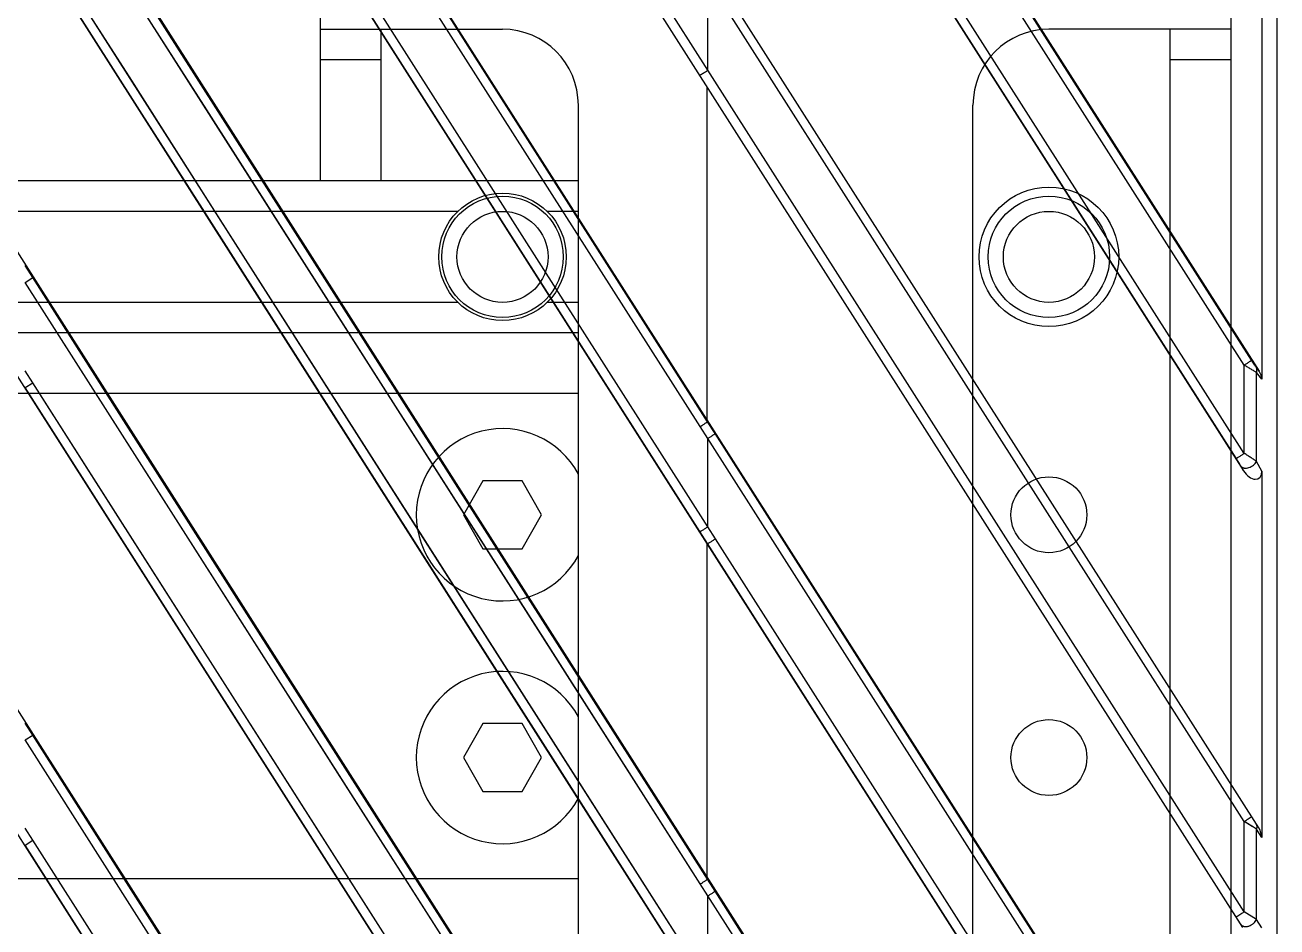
# Model space of a CAD drawing. Header units: millimetres. Extents: x 1409 to 26878, y 589 to 5187.
# Drawn here: x 17763.71 to 17804.96, y 3851.52 to 3881.24 of the extents above; entities that cross this region are included whole.
import ezdxf

# ---------------------------------------------------------------- set-up
doc = ezdxf.new("R2010")
doc.units = ezdxf.units.MM
doc.layers.add('02___PRT_ALL_AXES', color=7, linetype='Continuous')

# ---------------------------------------------------------------- blocks, each defined once
blk = doc.blocks.new('WRSF')
at = {"color": 114, "linetype": 'Continuous', "true_color": 0x139b48}
for p, q in [((12823.57, 6322.063), (12823.57, 6382.063)), ((12853.57, 6047.063), (12853.57, 6382.063)), ((12823.57, 6327.063), (12829.57, 6327.063)), ((12825.57, 6322.063), (12825.57, 6327.063)), ((12853.57, 6327.063), (12847.57, 6327.063)), ((12851.57, 6287.063), (12851.57, 6327.063)), ((12823.57, 6326.063), (12825.57, 6326.063)), ((12851.57, 6326.063), (12853.57, 6326.063)), ((12832.07, 6289.563), (12832.07, 6324.563)), ((12845.07, 6289.563), (12845.07, 6324.563)), ((12832.07, 6322.063), (12278.07, 6322.063)), ((12832.07, 6321.063), (12831.039, 6321.063)), ((12832.07, 6318.063), (12831.039, 6318.063)), ((12832.07, 6317.063), (12278.07, 6317.063)), ((12832.07, 6315.063), (12278.07, 6315.063)), ((12828.925, 6312.18), (12828.28, 6311.063)), ((12830.215, 6312.18), (12828.925, 6312.18)), ((12830.86, 6311.063), (12830.215, 6312.18)), ((12828.28, 6311.063), (12828.925, 6309.946)), ((12830.215, 6309.946), (12830.86, 6311.063)), ((12828.925, 6309.946), (12830.215, 6309.946)), ((12828.925, 6304.18), (12828.28, 6303.063)), ((12830.215, 6304.18), (12828.925, 6304.18)), ((12830.86, 6303.063), (12830.215, 6304.18)), ((12828.28, 6303.063), (12828.925, 6301.946)), ((12830.215, 6301.946), (12830.86, 6303.063)), ((12828.925, 6301.946), (12830.215, 6301.946)), ((12832.07, 6299.063), (12278.07, 6299.063))]:
    blk.add_line(p, q, dxfattribs=at)
for centre, radius in [((12847.57, 6319.563), 2.3), ((12829.57, 6319.563), 2), ((12847.57, 6319.563), 2), ((12829.57, 6319.563), 1.5), ((12847.57, 6319.563), 1.5)]:
    blk.add_circle(centre, radius, dxfattribs=at)
for centre, start, end in [((12829.57, 6324.563), 0, 90), ((12847.57, 6324.563), 90, 180)]:
    blk.add_arc(centre, 2.5, start, end, dxfattribs=at)
at = {"layer": '02___PRT_ALL_AXES', "color": 114, "linetype": 'Continuous', "true_color": 0x139b48}
for p, q in [((12828.1, 6321.063), (12282.039, 6321.063)), ((12828.1, 6318.063), (12282.039, 6318.063))]:
    blk.add_line(p, q, dxfattribs=at)
for centre, radius in [((12829.57, 6319.563), 2.1), ((12847.57, 6311.063), 1.25), ((12847.57, 6303.063), 1.25)]:
    blk.add_circle(centre, radius, dxfattribs=at)
for centre in [(12829.57, 6311.063), (12829.57, 6303.063)]:
    blk.add_arc(centre, 2.84, 28.0842, 331.9158, dxfattribs=at)
blk = doc.blocks.new('*U71')
blk.add_blockref('WRSF', (-12547.57, -6214.325))
blk = doc.blocks.new('*U72')
at = {"color": 0, "linetype": 'ByBlock', "lineweight": -2, "transparency": 16777216}
blk.add_blockref('*U71', (2400, 0), dxfattribs=at)
blk = doc.blocks.new('1111')
at = {"color": 7, "linetype": 'Continuous'}
for p, q in [((16602.781, 7051.634), (16602.781, 6714.134)), ((16511.435, 7050.956), (16602.197, 6908.488)), ((16521.039, 7050.956), (16602.197, 6923.563)), ((16530.643, 7050.956), (16602.197, 6938.638)), ((16540.247, 7050.956), (16602.197, 6953.714)), ((16509.037, 7050.624), (16601.677, 6905.209)), ((16518.641, 7050.624), (16601.677, 6920.285)), ((16537.849, 7050.624), (16601.677, 6950.435)), ((16602.181, 6968.814), (16569.293, 7020.437)), ((16601.659, 6965.538), (16566.745, 7020.343)), ((16589.655, 7003.551), (16602.197, 6983.865)), ((16601.941, 6984.226), (16589.68, 7003.473)), ((16601.704, 6984.066), (16589.442, 7003.313)), ((16588.062, 7001.958), (16601.677, 6980.586)), ((16601.437, 6980.997), (16588.079, 7001.965)), ((16601.704, 6981.158), (16588.346, 7002.126)), ((16561.83, 6997.906), (16601.677, 6935.36)), ((16583.768, 6963.505), (16561.854, 6997.906)), ((16564.798, 6993.285), (16561.956, 6997.746)), ((16584.035, 6963.667), (16562.209, 6997.906)), ((16565.052, 6993.446), (16562.209, 6997.906)), ((16583.784, 6966.968), (16564.165, 6997.746)), ((16567.523, 6992.478), (16564.165, 6997.746)), ((16570.835, 6987.829), (16564.415, 6997.906)), ((16584.022, 6967.128), (16564.415, 6997.906)), ((16583.768, 6978.581), (16571.56, 6997.745)), ((16584.035, 6978.742), (16571.818, 6997.906)), ((16583.784, 6982.043), (16573.775, 6997.746)), ((16584.022, 6982.203), (16574.019, 6997.906)), ((16584.035, 6993.785), (16581.407, 6997.906)), ((16584.035, 6993.785), (16584.035, 6996.763)), ((16601.704, 6969.028), (16584.035, 6996.763)), ((16602.282, 6995.673), (16602.282, 6983.599)), ((16601.704, 6966.05), (16584.035, 6993.785)), ((16567.383, 6989.227), (16564.798, 6993.285)), ((16567.639, 6989.387), (16565.052, 6993.446)), ((16584.01, 6982.261), (16584.01, 6993.242)), ((16573.427, 6983.216), (16567.523, 6992.478)), ((16574.457, 6978.121), (16567.383, 6989.227)), ((16574.718, 6978.282), (16567.639, 6989.387)), ((16576.356, 6979.161), (16570.835, 6987.829)), ((16561.79, 6986.952), (16561.538, 6987.347)), ((16561.538, 6986.791), (16561.79, 6986.952)), ((16566.986, 6978.245), (16561.538, 6986.791)), ((16583.784, 6951.893), (16561.538, 6986.791)), ((16584.022, 6952.053), (16561.79, 6986.952)), ((16564.642, 6982.475), (16561.79, 6986.952)), ((16561.79, 6983.487), (16561.538, 6983.883)), ((16601.704, 6981.158), (16601.704, 6984.066)), ((16602.197, 6983.865), (16602.102, 6983.988)), ((16602.107, 6980.891), (16602.107, 6983.828)), ((16602.282, 6983.599), (16602.107, 6983.828)), ((16561.538, 6983.327), (16561.79, 6983.487)), ((16583.768, 6948.43), (16561.538, 6983.327)), ((16567.063, 6974.653), (16561.538, 6983.327)), ((16584.035, 6948.591), (16561.79, 6983.487)), ((16564.686, 6978.945), (16561.79, 6983.487)), ((16578.714, 6974.922), (16573.427, 6983.216)), ((16572.012, 6970.905), (16564.642, 6982.475)), ((16584.035, 6981.65), (16583.784, 6982.043)), ((16584.01, 6982.261), (16584.022, 6982.203)), ((16584.272, 6981.81), (16584.022, 6982.203)), ((16584.035, 6978.742), (16584.035, 6981.65)), ((16601.704, 6953.916), (16584.035, 6981.65)), ((16601.941, 6954.076), (16584.272, 6981.81)), ((16602.282, 6980.571), (16602.107, 6980.891)), ((16601.677, 6980.586), (16601.598, 6980.73)), ((16602.282, 6980.571), (16602.282, 6968.5)), ((16581.463, 6971.144), (16576.356, 6979.161)), ((16569.776, 6970.959), (16564.686, 6978.945)), ((16584.287, 6978.346), (16584.035, 6978.742)), ((16584.021, 6978.185), (16583.768, 6978.581)), ((16601.704, 6951.007), (16584.287, 6978.346)), ((16571.767, 6970.745), (16566.986, 6978.245)), ((16579.086, 6970.855), (16574.457, 6978.121)), ((16581.651, 6967.407), (16574.718, 6978.282)), ((16584.01, 6978.167), (16584.021, 6978.185)), ((16584.01, 6967.186), (16584.01, 6978.167)), ((16601.437, 6950.846), (16584.021, 6978.185)), ((16574.266, 6963.346), (16567.063, 6974.653)), ((16583.784, 6966.968), (16578.714, 6974.922)), ((16561.79, 6971.876), (16561.538, 6972.272)), ((16561.538, 6971.716), (16561.79, 6971.876)), ((16566.986, 6963.17), (16561.538, 6971.716)), ((16583.784, 6936.817), (16561.538, 6971.716)), ((16567.234, 6963.33), (16561.79, 6971.876)), ((16584.022, 6936.977), (16561.79, 6971.876)), ((16576.893, 6959.795), (16569.776, 6970.959)), ((16576.758, 6963.455), (16572.012, 6970.905)), ((16584.022, 6967.128), (16581.463, 6971.144)), ((16576.516, 6963.295), (16571.767, 6970.745)), ((16583.768, 6963.505), (16579.086, 6970.855)), ((16602.009, 6968.836), (16601.704, 6969.028)), ((16601.704, 6966.05), (16601.704, 6969.028)), ((16601.793, 6968.972), (16601.704, 6969.028)), ((16601.875, 6968.921), (16601.793, 6968.972)), ((16601.947, 6968.875), (16601.875, 6968.921)), ((16602.009, 6968.836), (16601.947, 6968.875)), ((16602.107, 6968.775), (16602.009, 6968.836)), ((16561.79, 6968.412), (16561.538, 6968.807)), ((16602.107, 6965.797), (16602.107, 6968.775)), ((16602.282, 6968.5), (16602.107, 6968.775)), ((16561.538, 6968.251), (16561.79, 6968.412)), ((16583.768, 6933.355), (16561.538, 6968.251)), ((16564.432, 6963.709), (16561.538, 6968.251)), ((16584.035, 6933.516), (16561.79, 6968.412)), ((16567.319, 6959.738), (16561.79, 6968.412)), ((16584.035, 6963.667), (16581.651, 6967.407)), ((16584.01, 6967.186), (16584.022, 6967.128)), ((16584.035, 6966.575), (16583.784, 6966.968)), ((16584.272, 6966.735), (16584.022, 6967.128)), ((16584.035, 6963.667), (16584.035, 6966.575)), ((16601.704, 6938.84), (16584.035, 6966.575)), ((16601.941, 6939), (16584.272, 6966.735)), ((16602.107, 6965.797), (16601.704, 6966.05)), ((16602.282, 6965.522), (16602.107, 6965.797))]:
    blk.add_line(p, q, dxfattribs=at)
for centre, major_axis, ratio, start_param, end_param in [((16601.92, 6983.736), (-0.278, 0.337), 0.685856, -2.447355, -1.747542), ((16601.92, 6980.763), (-0.253, 0.43), 0.601104, -4.65481, -2.346373), ((16601.92, 6968.665), (-0.264, 0.384), 0.642651, -2.389365, -1.624536)]:
    blk.add_ellipse(centre, major_axis=major_axis, ratio=ratio, start_param=start_param, end_param=end_param, dxfattribs=at)
for points, knots in [([(16583.767, 6993.624), (16583.767, 6993.623), (16583.768, 6993.623), (16583.769, 6993.624), (16583.771, 6993.624), (16583.773, 6993.626), (16583.776, 6993.627), (16583.782, 6993.63), (16583.79, 6993.634), (16583.801, 6993.641), (16583.815, 6993.649), (16583.831, 6993.658), (16583.849, 6993.669), (16583.868, 6993.68), (16583.889, 6993.693), (16583.911, 6993.707), (16583.943, 6993.727), (16583.985, 6993.753), (16584.018, 6993.774), (16584.035, 6993.785)], [0, 0, 0, 0, 0.001779, 0.005652, 0.011855, 0.020422, 0.031354, 0.044633, 0.078085, 0.12046, 0.171342, 0.230207, 0.296477, 0.369466, 0.448453, 0.532617, 0.621098, 0.807493, 1, 1, 1, 1]), ([(16601.704, 6984.066), (16601.719, 6984.076), (16601.748, 6984.095), (16601.791, 6984.122), (16601.83, 6984.148), (16601.865, 6984.171), (16601.891, 6984.189), (16601.908, 6984.201), (16601.918, 6984.208), (16601.927, 6984.214), (16601.934, 6984.219), (16601.938, 6984.223), (16601.941, 6984.225), (16601.941, 6984.226)], [0, 0, 0, 0, 0.186782, 0.366131, 0.532175, 0.679595, 0.803609, 0.85556, 0.900224, 0.93725, 0.966352, 0.987305, 1, 1, 1, 1]), ([(16602.102, 6983.988), (16602.096, 6983.996), (16602.084, 6984.013), (16602.058, 6984.049), (16602.024, 6984.099), (16601.983, 6984.162), (16601.955, 6984.205), (16601.941, 6984.226)], [0, 0, 0, 0, 0.103408, 0.218747, 0.468859, 0.73184, 1, 1, 1, 1]), ([(16602.107, 6983.828), (16602.094, 6983.834), (16602.067, 6983.849), (16602.025, 6983.873), (16601.978, 6983.9), (16601.927, 6983.93), (16601.873, 6983.962), (16601.799, 6984.007), (16601.742, 6984.042), (16601.704, 6984.066)], [0, 0, 0, 0, 0.090397, 0.195428, 0.312456, 0.43902, 0.572905, 0.712149, 1, 1, 1, 1]), ([(16602.107, 6983.828), (16602.112, 6983.842), (16602.119, 6983.87), (16602.122, 6983.912), (16602.117, 6983.952), (16602.108, 6983.977), (16602.102, 6983.988)], [0, 0, 0, 0, 0.271855, 0.527736, 0.769173, 1, 1, 1, 1]), ([(16583.784, 6982.043), (16583.799, 6982.053), (16583.829, 6982.072), (16583.871, 6982.1), (16583.911, 6982.125), (16583.946, 6982.149), (16583.971, 6982.166), (16583.988, 6982.178), (16583.999, 6982.185), (16584.007, 6982.192), (16584.014, 6982.197), (16584.019, 6982.2), (16584.021, 6982.203), (16584.022, 6982.203)], [0, 0, 0, 0, 0.186765, 0.36611, 0.532157, 0.679586, 0.803609, 0.855564, 0.900231, 0.937259, 0.966361, 0.987311, 1, 1, 1, 1]), ([(16584.035, 6981.65), (16584.05, 6981.66), (16584.079, 6981.679), (16584.122, 6981.706), (16584.161, 6981.732), (16584.196, 6981.755), (16584.222, 6981.773), (16584.239, 6981.785), (16584.249, 6981.792), (16584.258, 6981.798), (16584.265, 6981.803), (16584.269, 6981.807), (16584.272, 6981.809), (16584.272, 6981.81)], [0, 0, 0, 0, 0.186782, 0.366131, 0.532175, 0.679595, 0.803609, 0.85556, 0.900224, 0.93725, 0.966352, 0.987305, 1, 1, 1, 1]), ([(16601.437, 6980.997), (16601.438, 6980.997), (16601.439, 6980.997), (16601.442, 6980.999), (16601.448, 6981.001), (16601.456, 6981.006), (16601.466, 6981.011), (16601.478, 6981.018), (16601.498, 6981.03), (16601.527, 6981.048), (16601.566, 6981.072), (16601.61, 6981.099), (16601.656, 6981.128), (16601.688, 6981.148), (16601.704, 6981.158)], [0, 0, 0, 0, 0.005231, 0.012589, 0.033669, 0.063117, 0.100673, 0.146013, 0.198735, 0.324335, 0.472945, 0.63916, 0.81702, 1, 1, 1, 1]), ([(16601.598, 6980.73), (16601.587, 6980.75), (16601.562, 6980.793), (16601.523, 6980.859), (16601.481, 6980.927), (16601.452, 6980.974), (16601.437, 6980.997)], [0, 0, 0, 0, 0.226755, 0.475744, 0.735416, 1, 1, 1, 1]), ([(16601.598, 6980.73), (16601.604, 6980.722), (16601.618, 6980.709), (16601.643, 6980.693), (16601.672, 6980.682), (16601.717, 6980.672), (16601.78, 6980.672), (16601.858, 6980.69), (16601.936, 6980.723), (16602.007, 6980.769), (16602.066, 6980.825), (16602.096, 6980.869), (16602.107, 6980.891)], [0, 0, 0, 0, 0.045713, 0.093827, 0.145197, 0.200355, 0.321964, 0.456539, 0.598535, 0.740949, 0.876692, 1, 1, 1, 1]), ([(16602.107, 6980.891), (16602.095, 6980.9), (16602.068, 6980.919), (16602.026, 6980.948), (16601.979, 6980.98), (16601.929, 6981.013), (16601.875, 6981.048), (16601.8, 6981.097), (16601.743, 6981.134), (16601.704, 6981.158)], [0, 0, 0, 0, 0.093828, 0.200628, 0.318136, 0.444256, 0.577126, 0.71505, 1, 1, 1, 1]), ([(16583.768, 6978.581), (16583.769, 6978.581), (16583.77, 6978.581), (16583.773, 6978.583), (16583.779, 6978.585), (16583.787, 6978.59), (16583.797, 6978.595), (16583.809, 6978.602), (16583.829, 6978.614), (16583.858, 6978.632), (16583.897, 6978.655), (16583.941, 6978.682), (16583.987, 6978.712), (16584.019, 6978.732), (16584.035, 6978.742)], [0, 0, 0, 0, 0.005231, 0.012589, 0.033669, 0.063117, 0.100673, 0.146013, 0.198735, 0.324335, 0.472945, 0.63916, 0.81702, 1, 1, 1, 1]), ([(16584.021, 6978.185), (16584.021, 6978.185), (16584.022, 6978.185), (16584.026, 6978.187), (16584.031, 6978.189), (16584.039, 6978.194), (16584.049, 6978.199), (16584.061, 6978.206), (16584.082, 6978.218), (16584.111, 6978.235), (16584.15, 6978.259), (16584.193, 6978.286), (16584.24, 6978.315), (16584.271, 6978.336), (16584.287, 6978.346)], [0, 0, 0, 0, 0.005231, 0.012589, 0.033669, 0.063117, 0.100673, 0.146013, 0.198735, 0.324335, 0.472945, 0.63916, 0.81702, 1, 1, 1, 1]), ([(16601.704, 6969.028), (16601.72, 6969.038), (16601.751, 6969.058), (16601.796, 6969.087), (16601.831, 6969.11), (16601.857, 6969.128), (16601.874, 6969.139), (16601.89, 6969.15), (16601.903, 6969.159), (16601.915, 6969.167), (16601.925, 6969.174), (16601.931, 6969.179), (16601.936, 6969.183), (16601.938, 6969.185), (16601.94, 6969.186), (16601.941, 6969.188), (16601.942, 6969.188), (16601.942, 6969.189), (16601.942, 6969.189)], [0, 0, 0, 0, 0.196965, 0.385213, 0.557811, 0.636283, 0.708546, 0.773962, 0.831919, 0.88191, 0.923472, 0.956239, 0.969238, 0.979938, 0.988324, 0.994402, 0.99821, 1, 1, 1, 1]), ([(16602.107, 6968.775), (16602.113, 6968.789), (16602.122, 6968.818), (16602.126, 6968.861), (16602.121, 6968.901), (16602.11, 6968.925), (16602.103, 6968.936)], [0, 0, 0, 0, 0.277177, 0.533061, 0.771506, 1, 1, 1, 1]), ([(16583.784, 6966.968), (16583.799, 6966.978), (16583.829, 6966.997), (16583.871, 6967.024), (16583.911, 6967.05), (16583.946, 6967.073), (16583.971, 6967.091), (16583.988, 6967.103), (16583.999, 6967.11), (16584.007, 6967.116), (16584.014, 6967.121), (16584.019, 6967.125), (16584.021, 6967.127), (16584.022, 6967.128)], [0, 0, 0, 0, 0.186765, 0.36611, 0.532157, 0.679586, 0.803609, 0.855564, 0.900231, 0.937259, 0.966361, 0.987311, 1, 1, 1, 1]), ([(16584.035, 6966.575), (16584.05, 6966.584), (16584.079, 6966.603), (16584.122, 6966.631), (16584.161, 6966.657), (16584.196, 6966.68), (16584.222, 6966.697), (16584.239, 6966.709), (16584.249, 6966.717), (16584.258, 6966.723), (16584.265, 6966.728), (16584.269, 6966.732), (16584.272, 6966.734), (16584.272, 6966.735)], [0, 0, 0, 0, 0.186782, 0.366131, 0.532175, 0.679595, 0.803609, 0.85556, 0.900224, 0.93725, 0.966352, 0.987305, 1, 1, 1, 1]), ([(16601.436, 6965.889), (16601.436, 6965.889), (16601.437, 6965.889), (16601.438, 6965.889), (16601.44, 6965.89), (16601.442, 6965.891), (16601.445, 6965.892), (16601.451, 6965.895), (16601.459, 6965.9), (16601.47, 6965.906), (16601.484, 6965.914), (16601.5, 6965.923), (16601.518, 6965.934), (16601.537, 6965.946), (16601.558, 6965.959), (16601.58, 6965.972), (16601.612, 6965.992), (16601.654, 6966.018), (16601.687, 6966.039), (16601.704, 6966.05)], [0, 0, 0, 0, 0.001779, 0.005652, 0.011855, 0.020422, 0.031354, 0.044633, 0.078085, 0.12046, 0.171342, 0.230207, 0.296477, 0.369466, 0.448453, 0.532617, 0.621098, 0.807493, 1, 1, 1, 1]), ([(16601.597, 6965.636), (16601.602, 6965.628), (16601.615, 6965.612), (16601.639, 6965.593), (16601.668, 6965.578), (16601.713, 6965.565), (16601.763, 6965.563), (16601.815, 6965.57), (16601.87, 6965.584), (16601.937, 6965.614), (16602.009, 6965.664), (16602.068, 6965.725), (16602.096, 6965.773), (16602.107, 6965.797)], [0, 0, 0, 0, 0.047582, 0.096478, 0.147713, 0.202067, 0.320994, 0.385652, 0.453103, 0.593448, 0.735791, 0.873242, 1, 1, 1, 1])]:
    blk.add_open_spline(points, degree=3, knots=knots, dxfattribs=at)
blk = doc.blocks.new('*U147')
blk.add_blockref('1111', (-16308.281, -6888.884))
blk = doc.blocks.new('*U148')
at = {"color": 0, "linetype": 'ByBlock', "lineweight": -2, "transparency": 16777216}
blk.add_blockref('*U147', (2400, 1350), dxfattribs=at)

msp = doc.modelspace()

# ---------------------------------------------------------------- block references
for name, p in [('*U148', (15110.4576, 2424.8499)), ('*U72', (15097.4439, 3768.3624))]:
    msp.add_blockref(name, p)

doc.saveas('drawing.dxf')
